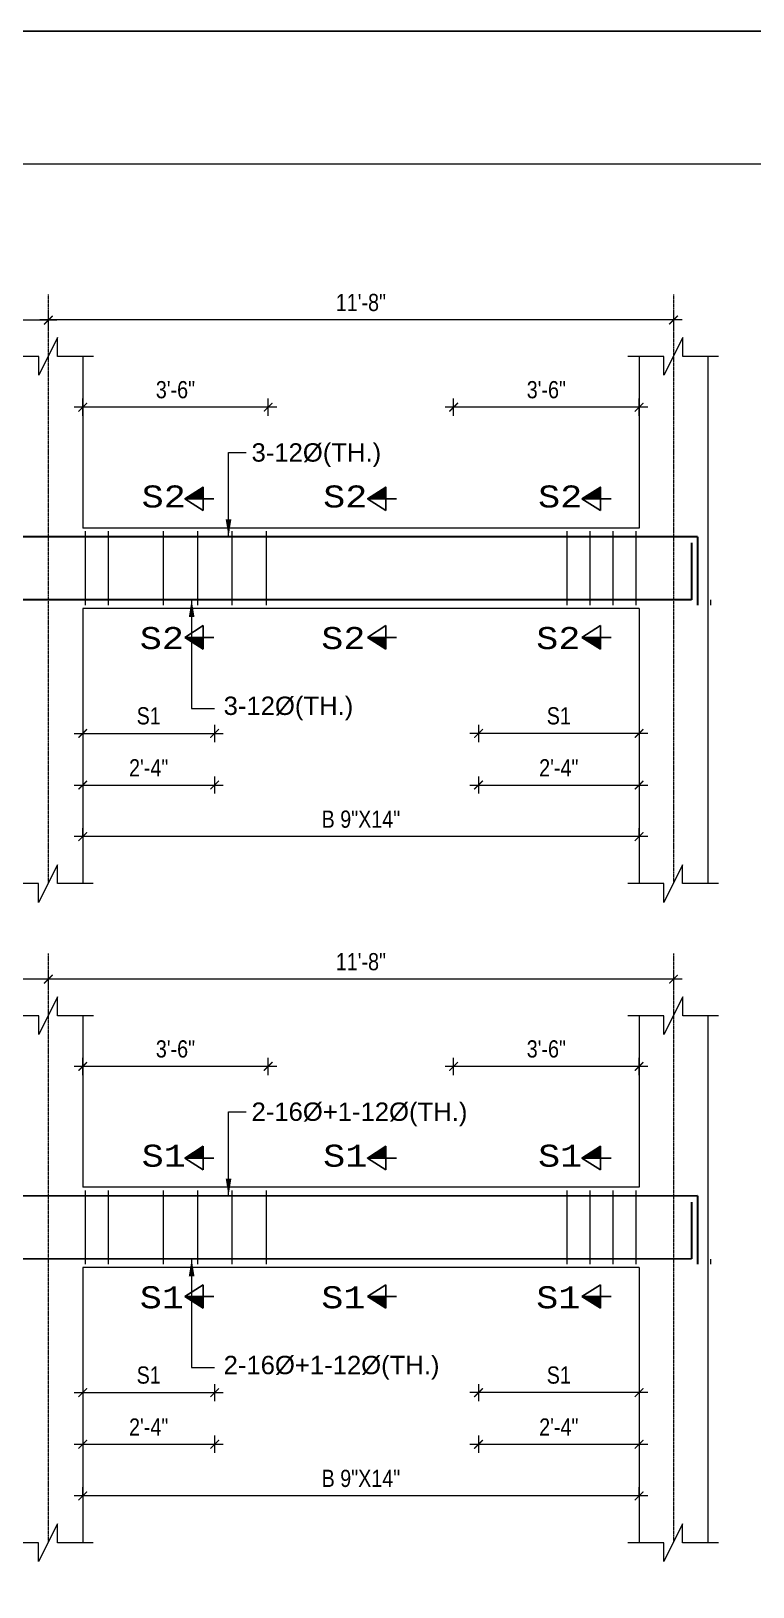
# Model space of a CAD drawing. Header units: inches. Extents: x -412 to 2766, y -9590 to -2111.
# Drawn here: x 1982 to 2234, y -5252 to -4710 of the extents above; entities that cross this region are included whole.
import ezdxf

# ---------------------------------------------------------------- set-up
doc = ezdxf.new("R2010")
doc.units = ezdxf.units.IN
doc.header["$LTSCALE"] = 0.5
doc.header["$MEASUREMENT"] = 0
doc.header["$PDMODE"] = 66
for name, pattern in [('ACAD_ISO02W100', [15, 12, -3]), ('ACAD_ISO03W100', [30, 12, -18]), ('CENTER2', [1.125, 0.75, -0.125, 0.125, -0.125])]:
    doc.linetypes.add(name, pattern=pattern)
for name, color, linetype, lineweight in [('09 CONTINUITY', 7, 'Continuous', 9), ('15 CENTER', 113, 'CENTER2', 15), ('15 TEXT', 7, 'Continuous', 15), ('20 BEAM ELEVATION', 140, 'ACAD_ISO03W100', 20), ('20 BEAM SECTION ARROW', 7, 'ACAD_ISO02W100', 20), ('20 STIRRUPS', 137, 'Continuous', 20), ('30 RENFORCEMENT', 12, 'Continuous', 30), ('DIM', 180, 'Continuous', 5), ('ELE1', 3, 'Continuous', 9), ('Profile ele', 4, 'Continuous', 25), ('RINF', 4, 'Continuous', 25)]:
    doc.layers.add(name, color=color, linetype=linetype, lineweight=lineweight)
doc.styles.add('arial', font='arial.ttf')
doc.styles.add('CUNEW', font='cour.ttf')
doc.styles.add('ordinary', font='ARIALN.TTF')
doc.styles.add('TEX8', font='cour.ttf', dxfattribs={"width": 0.75})
doc.dimstyles.new('SUREN 1', dxfattribs={"dimtxt": 0.75, "dimasz": 6, "dimexe": 1.5, "dimexo": 1.5, "dimgap": 1, "dimtad": 1, "dimdec": 1, "dimzin": 3, "dimdsep": 46, "dimlunit": 4, "dimtxsty": 'TEX8', "dimblk": 'ARCHTICK', "dimcen": 0.09375, "dimclrd": 1, "dimclre": 1, "dimclrt": 256, "dimadec": 0, "dimazin": 0, "dimtfac": 0.75, "dimtdec": 1, "dimtmove": 1, "dimatfit": 3, "dimfxl": 1, "dimtolj": 1, "dimtzin": 0, "dimlwd": 9, "dimlwe": 9, "dimarcsym": 0})
doc.dimstyles.new('SUREN 4', dxfattribs={"dimtxt": 4, "dimasz": 3, "dimexe": 3, "dimexo": 0, "dimgap": 3, "dimtad": 1, "dimdec": 0, "dimzin": 3, "dimdsep": 46, "dimlunit": 4, "dimtxsty": 'ordinary', "dimblk": 'ARCHTICK', "dimcen": 8, "dimdle": 3, "dimclrd": 1, "dimclre": 5, "dimclrt": 256, "dimadec": 3, "dimazin": 0, "dimtfac": 1, "dimtdec": 0, "dimtmove": 1, "dimatfit": 3, "dimfxl": 3, "dimfxlon": 1, "dimfrac": 1, "dimtolj": 1, "dimtzin": 0, "dimlwd": 5, "dimlwe": 5, "dimarcsym": 0})

# ---------------------------------------------------------------- blocks, each defined once
blk = doc.blocks.new('_ArchTick')
at = {"color": 0, "linetype": 'ByBlock', "const_width": 0.15}
blk.add_lwpolyline([(-0.5, -0.5), (0.5, 0.5)], dxfattribs=at)
blk = doc.blocks.new('*D1536')
at = {"layer": 'Defpoints', "color": 0, "transparency": 16777216}
for p in [(-15566.78, -16828.43), (-15510.78, -16828.43), (-15566.78, -16872.04)]:
    blk.add_point(p, dxfattribs=at)
at = {"layer": 'DIM', "color": 1, "lineweight": 5, "transparency": 16777216}
blk.add_line((-15507.78, -16872.04), (-15569.78, -16872.04), dxfattribs=at)
at = {"layer": 'DIM', "color": 5, "lineweight": 5, "transparency": 16777216}
for p, q in [((-15566.78, -16869.04), (-15566.78, -16875.04)), ((-15510.78, -16869.04), (-15510.78, -16875.04))]:
    blk.add_line(p, q, dxfattribs=at)
at = {"layer": 'DIM', "color": 1, "lineweight": 5, "transparency": 16777216, "xscale": 3, "yscale": 3, "zscale": 3, "rotation": 180}
blk.add_blockref('_ArchTick', (-15566.78, -16872.04), dxfattribs=at)
at = {"layer": 'DIM', "color": 1, "lineweight": 5, "transparency": 16777216, "xscale": 3, "yscale": 3, "zscale": 3}
blk.add_blockref('_ArchTick', (-15510.78, -16872.04), dxfattribs=at)
at = {"layer": 'DIM', "transparency": 16777216, "insert": (-15538.78, -16865.94), "char_height": 6, "attachment_point": 5, "style": 'ordinary'}
blk.add_mtext('\\A1;S1', dxfattribs=at)
blk = doc.blocks.new('*D1537')
at = {"layer": 'Defpoints', "color": 0, "transparency": 16777216}
for p in [(-15566.78, -16828.43), (-15510.78, -16828.43), (-15510.78, -16890.04)]:
    blk.add_point(p, dxfattribs=at)
at = {"layer": 'DIM', "color": 5, "lineweight": 5, "transparency": 16777216}
for p, q in [((-15566.78, -16887.04), (-15566.78, -16893.04)), ((-15510.78, -16887.04), (-15510.78, -16893.04))]:
    blk.add_line(p, q, dxfattribs=at)
at = {"layer": 'DIM', "color": 1, "lineweight": 5, "transparency": 16777216}
blk.add_line((-15569.78, -16890.04), (-15507.78, -16890.04), dxfattribs=at)
at = {"layer": 'DIM', "color": 1, "lineweight": 5, "transparency": 16777216, "xscale": 3, "yscale": 3, "zscale": 3, "rotation": 180}
blk.add_blockref('_ArchTick', (-15566.78, -16890.04), dxfattribs=at)
at = {"layer": 'DIM', "color": 1, "lineweight": 5, "transparency": 16777216, "xscale": 3, "yscale": 3, "zscale": 3}
blk.add_blockref('_ArchTick', (-15510.78, -16890.04), dxfattribs=at)
at = {"layer": 'DIM', "transparency": 16777216, "insert": (-15538.78, -16884.03), "char_height": 6, "attachment_point": 5, "style": 'ordinary'}
blk.add_mtext('\\A1;2\'-4"', dxfattribs=at)
blk = doc.blocks.new('*D1540')
at = {"layer": 'Defpoints', "color": 0, "transparency": 16777216}
for p in [(-15704.78, -16828.43), (-15658.78, -16828.43), (-15658.78, -16872.04)]:
    blk.add_point(p, dxfattribs=at)
at = {"layer": 'DIM', "color": 1, "lineweight": 5, "transparency": 16777216}
blk.add_line((-15707.78, -16872.04), (-15655.78, -16872.04), dxfattribs=at)
at = {"layer": 'DIM', "color": 5, "lineweight": 5, "transparency": 16777216}
for p, q in [((-15704.78, -16869.04), (-15704.78, -16875.04)), ((-15658.78, -16869.04), (-15658.78, -16875.04))]:
    blk.add_line(p, q, dxfattribs=at)
at = {"layer": 'DIM', "color": 1, "lineweight": 5, "transparency": 16777216, "xscale": 3, "yscale": 3, "zscale": 3, "rotation": 180}
blk.add_blockref('_ArchTick', (-15704.78, -16872.04), dxfattribs=at)
at = {"layer": 'DIM', "color": 1, "lineweight": 5, "transparency": 16777216, "xscale": 3, "yscale": 3, "zscale": 3}
blk.add_blockref('_ArchTick', (-15658.78, -16872.04), dxfattribs=at)
at = {"layer": 'DIM', "transparency": 16777216, "insert": (-15681.78, -16865.94), "char_height": 6, "attachment_point": 5, "style": 'ordinary'}
blk.add_mtext('\\A1;S1', dxfattribs=at)
blk = doc.blocks.new('*D1541')
at = {"layer": 'Defpoints', "color": 0, "transparency": 16777216}
for p in [(-15704.78, -16828.43), (-15658.78, -16828.43), (-15658.78, -16890.04)]:
    blk.add_point(p, dxfattribs=at)
at = {"layer": 'DIM', "color": 5, "lineweight": 5, "transparency": 16777216}
for p, q in [((-15704.78, -16887.04), (-15704.78, -16893.04)), ((-15658.78, -16887.04), (-15658.78, -16893.04))]:
    blk.add_line(p, q, dxfattribs=at)
at = {"layer": 'DIM', "color": 1, "lineweight": 5, "transparency": 16777216}
blk.add_line((-15707.78, -16890.04), (-15655.78, -16890.04), dxfattribs=at)
at = {"layer": 'DIM', "color": 1, "lineweight": 5, "transparency": 16777216, "xscale": 3, "yscale": 3, "zscale": 3, "rotation": 180}
blk.add_blockref('_ArchTick', (-15704.78, -16890.04), dxfattribs=at)
at = {"layer": 'DIM', "color": 1, "lineweight": 5, "transparency": 16777216, "xscale": 3, "yscale": 3, "zscale": 3}
blk.add_blockref('_ArchTick', (-15658.78, -16890.04), dxfattribs=at)
at = {"layer": 'DIM', "transparency": 16777216, "insert": (-15681.78, -16884.03), "char_height": 6, "attachment_point": 5, "style": 'ordinary'}
blk.add_mtext('\\A1;2\'-4"', dxfattribs=at)
blk = doc.blocks.new('*D1544')
at = {"layer": 'Defpoints', "color": 0, "transparency": 16777216}
for p in [(-15704.78, -16908.04), (-15704.78, -16908.04), (-15510.78, -16908.04)]:
    blk.add_point(p, dxfattribs=at)
at = {"layer": 'DIM', "color": 5, "lineweight": 5, "transparency": 16777216}
for p, q in [((-15704.78, -16908.04), (-15704.78, -16905.04)), ((-15510.78, -16908.04), (-15510.78, -16905.04))]:
    blk.add_line(p, q, dxfattribs=at)
at = {"layer": 'DIM', "color": 1, "lineweight": 5, "transparency": 16777216}
blk.add_line((-15507.78, -16908.04), (-15707.78, -16908.04), dxfattribs=at)
at = {"layer": 'DIM', "color": 1, "lineweight": 5, "transparency": 16777216, "xscale": 3, "yscale": 3, "zscale": 3, "rotation": 180}
blk.add_blockref('_ArchTick', (-15704.78, -16908.04), dxfattribs=at)
at = {"layer": 'DIM', "color": 1, "lineweight": 5, "transparency": 16777216, "xscale": 3, "yscale": 3, "zscale": 3}
blk.add_blockref('_ArchTick', (-15510.78, -16908.04), dxfattribs=at)
at = {"layer": 'DIM', "transparency": 16777216, "insert": (-15607.78, -16901.98), "char_height": 6, "attachment_point": 5, "style": 'ordinary'}
blk.add_mtext('\\A1;B 9"X14"', dxfattribs=at)
blk = doc.blocks.new('*D1576')
at = {"layer": 'Defpoints', "color": 0, "transparency": 16777216}
for p in [(-15575.45, -16758.27), (-15510.78, -16800.43), (-15575.45, -16804.94, 0)]:
    blk.add_point(p, dxfattribs=at)
at = {"layer": 'DIM', "color": 1, "lineweight": 5, "transparency": 16777216}
blk.add_line((-15507.78, -16758.27), (-15578.45, -16758.27), dxfattribs=at)
at = {"layer": 'DIM', "color": 5, "lineweight": 5, "transparency": 16777216}
for p, q in [((-15575.45, -16761.27), (-15575.45, -16755.27)), ((-15510.78, -16761.27), (-15510.78, -16755.27))]:
    blk.add_line(p, q, dxfattribs=at)
at = {"layer": 'DIM', "color": 1, "lineweight": 5, "transparency": 16777216, "xscale": 3, "yscale": 3, "zscale": 3, "rotation": 180}
blk.add_blockref('_ArchTick', (-15575.45, -16758.27), dxfattribs=at)
at = {"layer": 'DIM', "color": 1, "lineweight": 5, "transparency": 16777216, "xscale": 3, "yscale": 3, "zscale": 3}
blk.add_blockref('_ArchTick', (-15510.78, -16758.27), dxfattribs=at)
at = {"layer": 'DIM', "transparency": 16777216, "insert": (-15543.12, -16752.21), "char_height": 6, "attachment_point": 5, "style": 'ordinary'}
blk.add_mtext('\\A1;3\'-6"', dxfattribs=at)
blk = doc.blocks.new('*D1577')
at = {"layer": 'Defpoints', "color": 0, "transparency": 16777216}
for p in [(-15704.78, -16758.27), (-15640.12, -16800.43), (-15704.78, -16804.94, 0)]:
    blk.add_point(p, dxfattribs=at)
at = {"layer": 'DIM', "color": 1, "lineweight": 5, "transparency": 16777216}
blk.add_line((-15637.12, -16758.27), (-15707.78, -16758.27), dxfattribs=at)
at = {"layer": 'DIM', "color": 5, "lineweight": 5, "transparency": 16777216}
for p, q in [((-15704.78, -16761.27), (-15704.78, -16755.27)), ((-15640.12, -16761.27), (-15640.12, -16755.27))]:
    blk.add_line(p, q, dxfattribs=at)
at = {"layer": 'DIM', "color": 1, "lineweight": 5, "transparency": 16777216, "xscale": 3, "yscale": 3, "zscale": 3, "rotation": 180}
blk.add_blockref('_ArchTick', (-15704.78, -16758.27), dxfattribs=at)
at = {"layer": 'DIM', "color": 1, "lineweight": 5, "transparency": 16777216, "xscale": 3, "yscale": 3, "zscale": 3}
blk.add_blockref('_ArchTick', (-15640.12, -16758.27), dxfattribs=at)
at = {"layer": 'DIM', "transparency": 16777216, "insert": (-15672.45, -16752.21), "char_height": 6, "attachment_point": 5, "style": 'ordinary'}
blk.add_mtext('\\A1;3\'-6"', dxfattribs=at)
blk = doc.blocks.new('*D1581')
at = {"layer": 'Defpoints', "color": 0, "transparency": 16777216}
for p in [(-15896.78, -16718.97), (-15716.78, -16718.99, 0), (-15896.78, -16727.9)]:
    blk.add_point(p, dxfattribs=at)
at = {"layer": 'DIM', "color": 5, "lineweight": 5, "transparency": 16777216}
for p, q in [((-15896.78, -16724.9), (-15896.78, -16730.9)), ((-15716.78, -16724.9), (-15716.78, -16730.9))]:
    blk.add_line(p, q, dxfattribs=at)
at = {"layer": 'DIM', "color": 1, "lineweight": 5, "transparency": 16777216}
blk.add_line((-15713.78, -16727.9), (-15899.78, -16727.9), dxfattribs=at)
at = {"layer": 'DIM', "color": 1, "lineweight": 5, "transparency": 16777216, "xscale": 3, "yscale": 3, "zscale": 3, "rotation": 180}
blk.add_blockref('_ArchTick', (-15896.78, -16727.9), dxfattribs=at)
at = {"layer": 'DIM', "color": 1, "lineweight": 5, "transparency": 16777216, "xscale": 3, "yscale": 3, "zscale": 3}
blk.add_blockref('_ArchTick', (-15716.78, -16727.9), dxfattribs=at)
at = {"layer": 'DIM', "transparency": 16777216, "insert": (-15806.78, -16721.83), "char_height": 6, "attachment_point": 5, "style": 'ordinary'}
blk.add_mtext('\\A1;7\'-8"', dxfattribs=at)
blk = doc.blocks.new('*D1582')
at = {"layer": 'Defpoints', "color": 0, "transparency": 16777216}
for p in [(-15716.78, -16718.95), (-15498.78, -16718.95), (-15716.78, -16727.86)]:
    blk.add_point(p, dxfattribs=at)
at = {"layer": 'DIM', "color": 5, "lineweight": 5, "transparency": 16777216}
for p, q in [((-15716.78, -16724.86), (-15716.78, -16730.86)), ((-15498.78, -16724.86), (-15498.78, -16730.86))]:
    blk.add_line(p, q, dxfattribs=at)
at = {"layer": 'DIM', "color": 1, "lineweight": 5, "transparency": 16777216}
blk.add_line((-15495.78, -16727.86), (-15719.78, -16727.86), dxfattribs=at)
at = {"layer": 'DIM', "color": 1, "lineweight": 5, "transparency": 16777216, "xscale": 3, "yscale": 3, "zscale": 3, "rotation": 180}
blk.add_blockref('_ArchTick', (-15716.78, -16727.86), dxfattribs=at)
at = {"layer": 'DIM', "color": 1, "lineweight": 5, "transparency": 16777216, "xscale": 3, "yscale": 3, "zscale": 3}
blk.add_blockref('_ArchTick', (-15498.78, -16727.86), dxfattribs=at)
at = {"layer": 'DIM', "transparency": 16777216, "insert": (-15607.78, -16721.79), "char_height": 6, "attachment_point": 5, "style": 'ordinary'}
blk.add_mtext('\\A1;11\'-8"', dxfattribs=at)
blk = doc.blocks.new('*D1512')
at = {"layer": 'Defpoints', "color": 0, "transparency": 16777216}
for p in [(-15566.78, -16598.54), (-15510.78, -16598.54), (-15566.78, -16642.15)]:
    blk.add_point(p, dxfattribs=at)
at = {"layer": 'DIM', "color": 5, "lineweight": 5, "transparency": 16777216}
for p, q in [((-15566.78, -16639.15), (-15566.78, -16645.15)), ((-15510.78, -16639.15), (-15510.78, -16645.15))]:
    blk.add_line(p, q, dxfattribs=at)
at = {"layer": 'DIM', "color": 1, "lineweight": 5, "transparency": 16777216}
blk.add_line((-15507.78, -16642.15), (-15569.78, -16642.15), dxfattribs=at)
at = {"layer": 'DIM', "color": 1, "lineweight": 5, "transparency": 16777216, "xscale": 3, "yscale": 3, "zscale": 3, "rotation": 180}
blk.add_blockref('_ArchTick', (-15566.78, -16642.15), dxfattribs=at)
at = {"layer": 'DIM', "color": 1, "lineweight": 5, "transparency": 16777216, "xscale": 3, "yscale": 3, "zscale": 3}
blk.add_blockref('_ArchTick', (-15510.78, -16642.15), dxfattribs=at)
at = {"layer": 'DIM', "transparency": 16777216, "insert": (-15538.78, -16636.05), "char_height": 6, "attachment_point": 5, "style": 'ordinary'}
blk.add_mtext('\\A1;S1', dxfattribs=at)
blk = doc.blocks.new('*D1513')
at = {"layer": 'Defpoints', "color": 0, "transparency": 16777216}
for p in [(-15566.78, -16598.54), (-15510.78, -16598.54), (-15510.78, -16660.15)]:
    blk.add_point(p, dxfattribs=at)
at = {"layer": 'DIM', "color": 1, "lineweight": 5, "transparency": 16777216}
blk.add_line((-15569.78, -16660.15), (-15507.78, -16660.15), dxfattribs=at)
at = {"layer": 'DIM', "color": 5, "lineweight": 5, "transparency": 16777216}
for p, q in [((-15566.78, -16657.15), (-15566.78, -16663.15)), ((-15510.78, -16657.15), (-15510.78, -16663.15))]:
    blk.add_line(p, q, dxfattribs=at)
at = {"layer": 'DIM', "color": 1, "lineweight": 5, "transparency": 16777216, "xscale": 3, "yscale": 3, "zscale": 3, "rotation": 180}
blk.add_blockref('_ArchTick', (-15566.78, -16660.15), dxfattribs=at)
at = {"layer": 'DIM', "color": 1, "lineweight": 5, "transparency": 16777216, "xscale": 3, "yscale": 3, "zscale": 3}
blk.add_blockref('_ArchTick', (-15510.78, -16660.15), dxfattribs=at)
at = {"layer": 'DIM', "transparency": 16777216, "insert": (-15538.78, -16654.14), "char_height": 6, "attachment_point": 5, "style": 'ordinary'}
blk.add_mtext('\\A1;2\'-4"', dxfattribs=at)
blk = doc.blocks.new('*D1516')
at = {"layer": 'Defpoints', "color": 0, "transparency": 16777216}
for p in [(-15704.78, -16598.54), (-15658.78, -16598.54), (-15658.78, -16642.15)]:
    blk.add_point(p, dxfattribs=at)
at = {"layer": 'DIM', "color": 5, "lineweight": 5, "transparency": 16777216}
for p, q in [((-15704.78, -16639.15), (-15704.78, -16645.15)), ((-15658.78, -16639.15), (-15658.78, -16645.15))]:
    blk.add_line(p, q, dxfattribs=at)
at = {"layer": 'DIM', "color": 1, "lineweight": 5, "transparency": 16777216}
blk.add_line((-15707.78, -16642.15), (-15655.78, -16642.15), dxfattribs=at)
at = {"layer": 'DIM', "color": 1, "lineweight": 5, "transparency": 16777216, "xscale": 3, "yscale": 3, "zscale": 3, "rotation": 180}
blk.add_blockref('_ArchTick', (-15704.78, -16642.15), dxfattribs=at)
at = {"layer": 'DIM', "color": 1, "lineweight": 5, "transparency": 16777216, "xscale": 3, "yscale": 3, "zscale": 3}
blk.add_blockref('_ArchTick', (-15658.78, -16642.15), dxfattribs=at)
at = {"layer": 'DIM', "transparency": 16777216, "insert": (-15681.78, -16636.05), "char_height": 6, "attachment_point": 5, "style": 'ordinary'}
blk.add_mtext('\\A1;S1', dxfattribs=at)
blk = doc.blocks.new('*D1517')
at = {"layer": 'Defpoints', "color": 0, "transparency": 16777216}
for p in [(-15704.78, -16598.54), (-15658.78, -16598.54), (-15658.78, -16660.15)]:
    blk.add_point(p, dxfattribs=at)
at = {"layer": 'DIM', "color": 1, "lineweight": 5, "transparency": 16777216}
blk.add_line((-15707.78, -16660.15), (-15655.78, -16660.15), dxfattribs=at)
at = {"layer": 'DIM', "color": 5, "lineweight": 5, "transparency": 16777216}
for p, q in [((-15704.78, -16657.15), (-15704.78, -16663.15)), ((-15658.78, -16657.15), (-15658.78, -16663.15))]:
    blk.add_line(p, q, dxfattribs=at)
at = {"layer": 'DIM', "color": 1, "lineweight": 5, "transparency": 16777216, "xscale": 3, "yscale": 3, "zscale": 3, "rotation": 180}
blk.add_blockref('_ArchTick', (-15704.78, -16660.15), dxfattribs=at)
at = {"layer": 'DIM', "color": 1, "lineweight": 5, "transparency": 16777216, "xscale": 3, "yscale": 3, "zscale": 3}
blk.add_blockref('_ArchTick', (-15658.78, -16660.15), dxfattribs=at)
at = {"layer": 'DIM', "transparency": 16777216, "insert": (-15681.78, -16654.14), "char_height": 6, "attachment_point": 5, "style": 'ordinary'}
blk.add_mtext('\\A1;2\'-4"', dxfattribs=at)
blk = doc.blocks.new('*D1520')
at = {"layer": 'Defpoints', "color": 0, "transparency": 16777216}
for p in [(-15704.78, -16678.15), (-15704.78, -16678.15), (-15510.78, -16678.15)]:
    blk.add_point(p, dxfattribs=at)
at = {"layer": 'DIM', "color": 5, "lineweight": 5, "transparency": 16777216}
for p, q in [((-15704.78, -16678.15), (-15704.78, -16675.15)), ((-15510.78, -16678.15), (-15510.78, -16675.15))]:
    blk.add_line(p, q, dxfattribs=at)
at = {"layer": 'DIM', "color": 1, "lineweight": 5, "transparency": 16777216}
blk.add_line((-15507.78, -16678.15), (-15707.78, -16678.15), dxfattribs=at)
at = {"layer": 'DIM', "color": 1, "lineweight": 5, "transparency": 16777216, "xscale": 3, "yscale": 3, "zscale": 3, "rotation": 180}
blk.add_blockref('_ArchTick', (-15704.78, -16678.15), dxfattribs=at)
at = {"layer": 'DIM', "color": 1, "lineweight": 5, "transparency": 16777216, "xscale": 3, "yscale": 3, "zscale": 3}
blk.add_blockref('_ArchTick', (-15510.78, -16678.15), dxfattribs=at)
at = {"layer": 'DIM', "transparency": 16777216, "insert": (-15607.78, -16672.09), "char_height": 6, "attachment_point": 5, "style": 'ordinary'}
blk.add_mtext('\\A1;B 9"X14"', dxfattribs=at)
blk = doc.blocks.new('*D1529')
at = {"layer": 'Defpoints', "color": 0, "transparency": 16777216}
for p in [(-15575.45, -16528.38), (-15510.78, -16570.54), (-15575.45, -16575.05, 0)]:
    blk.add_point(p, dxfattribs=at)
at = {"layer": 'DIM', "color": 5, "lineweight": 5, "transparency": 16777216}
for p, q in [((-15575.45, -16531.38), (-15575.45, -16525.38)), ((-15510.78, -16531.38), (-15510.78, -16525.38))]:
    blk.add_line(p, q, dxfattribs=at)
at = {"layer": 'DIM', "color": 1, "lineweight": 5, "transparency": 16777216}
blk.add_line((-15507.78, -16528.38), (-15578.45, -16528.38), dxfattribs=at)
at = {"layer": 'DIM', "color": 1, "lineweight": 5, "transparency": 16777216, "xscale": 3, "yscale": 3, "zscale": 3, "rotation": 180}
blk.add_blockref('_ArchTick', (-15575.45, -16528.38), dxfattribs=at)
at = {"layer": 'DIM', "color": 1, "lineweight": 5, "transparency": 16777216, "xscale": 3, "yscale": 3, "zscale": 3}
blk.add_blockref('_ArchTick', (-15510.78, -16528.38), dxfattribs=at)
at = {"layer": 'DIM', "transparency": 16777216, "insert": (-15543.12, -16522.32), "char_height": 6, "attachment_point": 5, "style": 'ordinary'}
blk.add_mtext('\\A1;3\'-6"', dxfattribs=at)
blk = doc.blocks.new('*D1530')
at = {"layer": 'Defpoints', "color": 0, "transparency": 16777216}
for p in [(-15704.78, -16528.38), (-15640.12, -16570.54), (-15704.78, -16575.05, 0)]:
    blk.add_point(p, dxfattribs=at)
at = {"layer": 'DIM', "color": 5, "lineweight": 5, "transparency": 16777216}
for p, q in [((-15704.78, -16531.38), (-15704.78, -16525.38)), ((-15640.12, -16531.38), (-15640.12, -16525.38))]:
    blk.add_line(p, q, dxfattribs=at)
at = {"layer": 'DIM', "color": 1, "lineweight": 5, "transparency": 16777216}
blk.add_line((-15637.12, -16528.38), (-15707.78, -16528.38), dxfattribs=at)
at = {"layer": 'DIM', "color": 1, "lineweight": 5, "transparency": 16777216, "xscale": 3, "yscale": 3, "zscale": 3, "rotation": 180}
blk.add_blockref('_ArchTick', (-15704.78, -16528.38), dxfattribs=at)
at = {"layer": 'DIM', "color": 1, "lineweight": 5, "transparency": 16777216, "xscale": 3, "yscale": 3, "zscale": 3}
blk.add_blockref('_ArchTick', (-15640.12, -16528.38), dxfattribs=at)
at = {"layer": 'DIM', "transparency": 16777216, "insert": (-15672.45, -16522.32), "char_height": 6, "attachment_point": 5, "style": 'ordinary'}
blk.add_mtext('\\A1;3\'-6"', dxfattribs=at)
blk = doc.blocks.new('*D1534')
at = {"layer": 'Defpoints', "color": 0, "transparency": 16777216}
for p in [(-15896.78, -16489.08), (-15716.78, -16489.1, 0), (-15896.78, -16498.01)]:
    blk.add_point(p, dxfattribs=at)
at = {"layer": 'DIM', "color": 1, "lineweight": 5, "transparency": 16777216}
blk.add_line((-15713.78, -16498.01), (-15899.78, -16498.01), dxfattribs=at)
at = {"layer": 'DIM', "color": 5, "lineweight": 5, "transparency": 16777216}
for p, q in [((-15896.78, -16495.01), (-15896.78, -16501.01)), ((-15716.78, -16495.01), (-15716.78, -16501.01))]:
    blk.add_line(p, q, dxfattribs=at)
at = {"layer": 'DIM', "color": 1, "lineweight": 5, "transparency": 16777216, "xscale": 3, "yscale": 3, "zscale": 3, "rotation": 180}
blk.add_blockref('_ArchTick', (-15896.78, -16498.01), dxfattribs=at)
at = {"layer": 'DIM', "color": 1, "lineweight": 5, "transparency": 16777216, "xscale": 3, "yscale": 3, "zscale": 3}
blk.add_blockref('_ArchTick', (-15716.78, -16498.01), dxfattribs=at)
at = {"layer": 'DIM', "transparency": 16777216, "insert": (-15806.78, -16491.94), "char_height": 6, "attachment_point": 5, "style": 'ordinary'}
blk.add_mtext('\\A1;7\'-8"', dxfattribs=at)
blk = doc.blocks.new('*D1535')
at = {"layer": 'Defpoints', "color": 0, "transparency": 16777216}
for p in [(-15716.78, -16489.06), (-15498.78, -16489.06), (-15716.78, -16497.97)]:
    blk.add_point(p, dxfattribs=at)
at = {"layer": 'DIM', "color": 1, "lineweight": 5, "transparency": 16777216}
blk.add_line((-15495.78, -16497.97), (-15719.78, -16497.97), dxfattribs=at)
at = {"layer": 'DIM', "color": 5, "lineweight": 5, "transparency": 16777216}
for p, q in [((-15716.78, -16494.97), (-15716.78, -16500.97)), ((-15498.78, -16494.97), (-15498.78, -16500.97))]:
    blk.add_line(p, q, dxfattribs=at)
at = {"layer": 'DIM', "color": 1, "lineweight": 5, "transparency": 16777216, "xscale": 3, "yscale": 3, "zscale": 3, "rotation": 180}
blk.add_blockref('_ArchTick', (-15716.78, -16497.97), dxfattribs=at)
at = {"layer": 'DIM', "color": 1, "lineweight": 5, "transparency": 16777216, "xscale": 3, "yscale": 3, "zscale": 3}
blk.add_blockref('_ArchTick', (-15498.78, -16497.97), dxfattribs=at)
at = {"layer": 'DIM', "transparency": 16777216, "insert": (-15607.78, -16491.9), "char_height": 6, "attachment_point": 5, "style": 'ordinary'}
blk.add_mtext('\\A1;11\'-8"', dxfattribs=at)
blk = doc.blocks.new('53')
at = {"layer": 'RINF'}
h = blk.add_hatch(dxfattribs=at)
h.set_pattern_fill('ANSI31', color=1, scale=0.029257, style=0)
h.set_pattern_definition([(135.000000013, (-85116.560301, -31948.9741316), (0.00271529004177, 0.00271529004057), [])])
h.paths.add_polyline_path([(-15662.76, -16556.25), (-15669.16, -16560.34), (-15662.76, -16560.34)])
h = blk.add_hatch(dxfattribs=at)
h.set_pattern_fill('ANSI31', color=1, scale=0.029257, style=0)
h.set_pattern_definition([(135.000000013, (-85180.1942387, -31948.9741316), (0.00271529004177, 0.00271529004057), [])])
h.paths.add_polyline_path([(-15599.12, -16556.25), (-15605.53, -16560.34), (-15599.12, -16560.34)])
h = blk.add_hatch(dxfattribs=at)
h.set_pattern_fill('ANSI31', color=1, scale=0.029257, style=0)
h.set_pattern_definition([(135.000000013, (-85255.0345, -31948.9741316), (0.00271529004177, 0.00271529004057), [])])
h.paths.add_polyline_path([(-15524.28, -16556.25), (-15530.69, -16560.34), (-15524.28, -16560.34)])
h = blk.add_hatch(dxfattribs=at)
h.set_pattern_fill('ANSI31', color=1, scale=1.6, style=0)
h.set_pattern_definition([(135.000000013, (-3810190.1707, -833741.79464), (0.148492424155, 0.148492424089), [])])
h.paths.add_polyline_path([(-15662.76, -16612.73), (-15669.16, -16608.65), (-15662.76, -16608.65)])
h = blk.add_hatch(dxfattribs=at)
h.set_pattern_fill('ANSI31', color=1, scale=1.6, style=0)
h.set_pattern_definition([(135.000000013, (-3810253.80463, -833741.79464), (0.148492424155, 0.148492424089), [])])
h.paths.add_polyline_path([(-15599.12, -16612.73), (-15605.53, -16608.65), (-15599.12, -16608.65)])
h = blk.add_hatch(dxfattribs=at)
h.set_pattern_fill('ANSI31', color=1, scale=1.6, style=0)
h.set_pattern_definition([(135.000000013, (-3810328.6449, -833741.79464), (0.148492424155, 0.148492424089), [])])
h.paths.add_polyline_path([(-15524.28, -16612.73), (-15530.69, -16608.65), (-15524.28, -16608.65)])
h = blk.add_hatch(dxfattribs=at)
h.set_pattern_fill('ANSI31', color=1, scale=0.029257, style=0)
h.set_pattern_definition([(135.000000013, (-85116.560301, -32178.863755), (0.00271529004177, 0.00271529004057), [])])
h.paths.add_polyline_path([(-15662.76, -16786.14), (-15669.16, -16790.23), (-15662.76, -16790.23)])
h = blk.add_hatch(dxfattribs=at)
h.set_pattern_fill('ANSI31', color=1, scale=0.029257, style=0)
h.set_pattern_definition([(135.000000013, (-85180.1942387, -32178.863755), (0.00271529004177, 0.00271529004057), [])])
h.paths.add_polyline_path([(-15599.12, -16786.14), (-15605.53, -16790.23), (-15599.12, -16790.23)])
h = blk.add_hatch(dxfattribs=at)
h.set_pattern_fill('ANSI31', color=1, scale=0.029257, style=0)
h.set_pattern_definition([(135.000000013, (-85255.0345, -32178.863755), (0.00271529004177, 0.00271529004057), [])])
h.paths.add_polyline_path([(-15524.28, -16786.14), (-15530.69, -16790.23), (-15524.28, -16790.23)])
h = blk.add_hatch(dxfattribs=at)
h.set_pattern_fill('ANSI31', color=1, scale=1.6, style=0)
h.set_pattern_definition([(135.000000013, (-3810190.1707, -833971.68426), (0.148492424155, 0.148492424089), [])])
h.paths.add_polyline_path([(-15662.76, -16842.62), (-15669.16, -16838.53), (-15662.76, -16838.53)])
h = blk.add_hatch(dxfattribs=at)
h.set_pattern_fill('ANSI31', color=1, scale=1.6, style=0)
h.set_pattern_definition([(135.000000013, (-3810253.80463, -833971.68426), (0.148492424155, 0.148492424089), [])])
h.paths.add_polyline_path([(-15599.12, -16842.62), (-15605.53, -16838.53), (-15599.12, -16838.53)])
h = blk.add_hatch(dxfattribs=at)
h.set_pattern_fill('ANSI31', color=1, scale=1.6, style=0)
h.set_pattern_definition([(135.000000013, (-3810328.6449, -833971.68426), (0.148492424155, 0.148492424089), [])])
h.paths.add_polyline_path([(-15524.28, -16842.62), (-15530.69, -16838.53), (-15524.28, -16838.53)])
at = {"layer": '09 CONTINUITY', "color": 2, "lineweight": 5, "ltscale": 25, "elevation": 0}
for points in [[(-15701.06, -16510.71), (-15713.57, -16510.71), (-15713.57, -16504.09), (-15720.1, -16517.26), (-15720.1, -16510.71), (-15732.69, -16510.71)], [(-15483.06, -16510.71), (-15495.57, -16510.71), (-15495.57, -16504.09), (-15502.1, -16517.26), (-15502.1, -16510.71), (-15514.69, -16510.71)], [(-15701.11, -16694.54), (-15713.62, -16694.54), (-15713.62, -16687.92), (-15720.15, -16701.09), (-15720.15, -16694.54), (-15732.73, -16694.54)], [(-15483.11, -16694.54), (-15495.62, -16694.54), (-15495.62, -16687.92), (-15502.15, -16701.09), (-15502.15, -16694.54), (-15514.73, -16694.54)], [(-15701.06, -16740.6), (-15713.57, -16740.6), (-15713.57, -16733.98), (-15720.1, -16747.15), (-15720.1, -16740.6), (-15732.69, -16740.6)], [(-15483.06, -16740.6), (-15495.57, -16740.6), (-15495.57, -16733.98), (-15502.1, -16747.15), (-15502.1, -16740.6), (-15514.69, -16740.6)], [(-15701.11, -16924.43), (-15713.62, -16924.43), (-15713.62, -16917.81), (-15720.15, -16930.98), (-15720.15, -16924.43), (-15732.73, -16924.43)], [(-15483.11, -16924.43), (-15495.62, -16924.43), (-15495.62, -16917.81), (-15502.15, -16930.98), (-15502.15, -16924.43), (-15514.73, -16924.43)]]:
    blk.add_lwpolyline(points, dxfattribs=at)
at = {"layer": '15 CENTER', "ltscale": 0.05}
for p, q in [((-15716.78, -16489.06, 0), (-15716.78, -16694.31, 0)), ((-15498.78, -16489.06, 0), (-15498.78, -16694.31, 0)), ((-15716.78, -16718.95, 0), (-15716.78, -16924.2, 0)), ((-15498.78, -16718.95, 0), (-15498.78, -16924.2, 0))]:
    blk.add_line(p, q, dxfattribs=at)
at = {"layer": '20 BEAM ELEVATION', "linetype": 'ByBlock', "ltscale": 20}
for p, q in [((-15704.78, -16510.71, 0), (-15704.78, -16570.54, 0)), ((-15510.78, -16510.71, 0), (-15510.78, -16570.54, 0)), ((-15486.78, -16510.71, 0), (-15486.78, -16598.54, 0)), ((-15510.78, -16570.54, 0), (-15704.78, -16570.54, 0)), ((-15704.78, -16598.54, 0), (-15704.78, -16694.54, 0)), ((-15510.78, -16598.54, 0), (-15704.78, -16598.54, 0)), ((-15510.78, -16598.54, 0), (-15510.78, -16694.54, 0)), ((-15486.78, -16598.54, 0), (-15486.78, -16694.54, 0)), ((-15704.78, -16740.6, 0), (-15704.78, -16800.43, 0)), ((-15510.78, -16740.6, 0), (-15510.78, -16800.43, 0)), ((-15486.78, -16740.6, 0), (-15486.78, -16828.43, 0)), ((-15510.78, -16800.43, 0), (-15704.78, -16800.43, 0)), ((-15704.78, -16828.43, 0), (-15704.78, -16924.43, 0)), ((-15510.78, -16828.43, 0), (-15704.78, -16828.43, 0)), ((-15510.78, -16828.43, 0), (-15510.78, -16924.43, 0)), ((-15486.78, -16828.43, 0), (-15486.78, -16924.43, 0))]:
    blk.add_line(p, q, dxfattribs=at)
at = {"layer": '20 STIRRUPS'}
for p, q in [((-15703.9, -16571.6, 0), (-15703.9, -16597.38, 0)), ((-15695.9, -16571.6, 0), (-15695.9, -16597.38, 0)), ((-15676.77, -16571.6, 0), (-15676.77, -16597.38, 0)), ((-15664.77, -16571.6, 0), (-15664.77, -16597.38, 0)), ((-15652.77, -16571.6, 0), (-15652.77, -16597.38, 0)), ((-15640.77, -16571.6, 0), (-15640.77, -16597.38, 0)), ((-15535.97, -16571.6, 0), (-15535.97, -16597.38, 0)), ((-15527.97, -16571.6, 0), (-15527.97, -16597.38, 0)), ((-15519.97, -16571.6, 0), (-15519.97, -16597.38, 0)), ((-15511.97, -16571.6, 0), (-15511.97, -16597.38, 0)), ((-15485.9, -16595.55, 0), (-15485.9, -16597.38, 0)), ((-15703.9, -16801.49, 0), (-15703.9, -16827.27, 0)), ((-15695.9, -16801.49, 0), (-15695.9, -16827.27, 0)), ((-15676.77, -16801.49, 0), (-15676.77, -16827.27, 0)), ((-15664.77, -16801.49, 0), (-15664.77, -16827.27, 0)), ((-15652.77, -16801.49, 0), (-15652.77, -16827.27, 0)), ((-15640.77, -16801.49, 0), (-15640.77, -16827.27, 0)), ((-15535.97, -16801.49, 0), (-15535.97, -16827.27, 0)), ((-15527.97, -16801.49, 0), (-15527.97, -16827.27, 0)), ((-15519.97, -16801.49, 0), (-15519.97, -16827.27, 0)), ((-15511.97, -16801.49, 0), (-15511.97, -16827.27, 0)), ((-15485.9, -16825.44, 0), (-15485.9, -16827.27, 0))]:
    blk.add_line(p, q, dxfattribs=at)
at = {"layer": '30 RENFORCEMENT', "lineweight": 30, "ltscale": 0.75}
for p, q in [((-15490.47, -16573.57, 0), (-15908.78, -16573.6)), ((-15490.47, -16573.54, 0), (-15490.47, -16597.39, 0)), ((-15490.47, -16573.62, 0), (-15490.47, -16591.89, 0)), ((-15492.47, -16575.68, 0), (-15492.47, -16595.54, 0)), ((-15492.47, -16595.54, 0), (-15908.78, -16595.57)), ((-15490.47, -16803.46, 0), (-15908.78, -16803.49)), ((-15492.47, -16805.57, 0), (-15492.47, -16825.43, 0)), ((-15490.47, -16803.43, 0), (-15490.47, -16827.27, 0)), ((-15490.47, -16803.51, 0), (-15490.47, -16821.77, 0)), ((-15492.47, -16825.43, 0), (-15908.78, -16825.46))]:
    blk.add_line(p, q, dxfattribs=at)
at = {"layer": 'RINF', "color": 1}
for p, q in [((-15669.16, -16560.34, 0), (-15662.76, -16556.25, 0)), ((-15662.76, -16564.43, 0), (-15662.76, -16556.25, 0)), ((-15605.53, -16560.34, 0), (-15599.12, -16556.25, 0)), ((-15599.12, -16564.43, 0), (-15599.12, -16556.25, 0)), ((-15530.69, -16560.34, 0), (-15524.28, -16556.25, 0)), ((-15524.28, -16564.43, 0), (-15524.28, -16556.25, 0)), ((-15659.02, -16560.34, 0), (-15669.16, -16560.34, 0)), ((-15669.16, -16560.34, 0), (-15662.76, -16564.43, 0)), ((-15595.39, -16560.34, 0), (-15605.53, -16560.34, 0)), ((-15605.53, -16560.34, 0), (-15599.12, -16564.43, 0)), ((-15520.55, -16560.34, 0), (-15530.69, -16560.34, 0)), ((-15530.69, -16560.34, 0), (-15524.28, -16564.43, 0)), ((-15669.16, -16608.65, 0), (-15662.76, -16604.56, 0)), ((-15662.76, -16604.56, 0), (-15662.76, -16612.73, 0)), ((-15605.53, -16608.65, 0), (-15599.12, -16604.56, 0)), ((-15599.12, -16604.56, 0), (-15599.12, -16612.73, 0)), ((-15530.69, -16608.65, 0), (-15524.28, -16604.56, 0)), ((-15524.28, -16604.56, 0), (-15524.28, -16612.73, 0)), ((-15659.02, -16608.65, 0), (-15669.16, -16608.65, 0)), ((-15669.16, -16608.65, 0), (-15662.76, -16612.73, 0)), ((-15595.39, -16608.65, 0), (-15605.53, -16608.65, 0)), ((-15605.53, -16608.65, 0), (-15599.12, -16612.73, 0)), ((-15520.55, -16608.65, 0), (-15530.69, -16608.65, 0)), ((-15530.69, -16608.65, 0), (-15524.28, -16612.73, 0)), ((-15669.16, -16790.23, 0), (-15662.76, -16786.14, 0)), ((-15662.76, -16794.32, 0), (-15662.76, -16786.14, 0)), ((-15605.53, -16790.23, 0), (-15599.12, -16786.14, 0)), ((-15599.12, -16794.32, 0), (-15599.12, -16786.14, 0)), ((-15530.69, -16790.23, 0), (-15524.28, -16786.14, 0)), ((-15524.28, -16794.32, 0), (-15524.28, -16786.14, 0)), ((-15659.02, -16790.23, 0), (-15669.16, -16790.23, 0)), ((-15669.16, -16790.23, 0), (-15662.76, -16794.32, 0)), ((-15595.39, -16790.23, 0), (-15605.53, -16790.23, 0)), ((-15605.53, -16790.23, 0), (-15599.12, -16794.32, 0)), ((-15520.55, -16790.23, 0), (-15530.69, -16790.23, 0)), ((-15530.69, -16790.23, 0), (-15524.28, -16794.32, 0)), ((-15669.16, -16838.53, 0), (-15662.76, -16834.45, 0)), ((-15662.76, -16834.45, 0), (-15662.76, -16842.62, 0)), ((-15605.53, -16838.53, 0), (-15599.12, -16834.45, 0)), ((-15599.12, -16834.45, 0), (-15599.12, -16842.62, 0)), ((-15530.69, -16838.53, 0), (-15524.28, -16834.45, 0)), ((-15524.28, -16834.45, 0), (-15524.28, -16842.62, 0)), ((-15659.02, -16838.53, 0), (-15669.16, -16838.53, 0)), ((-15669.16, -16838.53, 0), (-15662.76, -16842.62, 0)), ((-15595.39, -16838.53, 0), (-15605.53, -16838.53, 0)), ((-15605.53, -16838.53, 0), (-15599.12, -16842.62, 0)), ((-15520.55, -16838.53, 0), (-15530.69, -16838.53, 0)), ((-15530.69, -16838.53, 0), (-15524.28, -16842.62, 0))]:
    blk.add_line(p, q, dxfattribs=at)
at = {"layer": '15 TEXT', "style": 'arial'}
for s, p in [('3-12%%C(TH.)', (-15645.92, -16547.37, 0)), ('3-12%%C(TH.)', (-15655.65, -16635.71, 0)), ('2-16%%C+1-12%%C(TH.)', (-15645.92, -16777.26, 0)), ('2-16%%C+1-12%%C(TH.)', (-15655.65, -16865.6, 0))]:
    blk.add_text(s, height=6.4, dxfattribs=at).set_placement(p)
at = {"layer": '20 BEAM SECTION ARROW', "color": 2, "style": 'CUNEW'}
for s, p in [('S2', (-15684.24, -16563.36, 0)), ('S2', (-15620.95, -16563.36, 0)), ('S2', (-15546, -16563.36, 0)), ('S2', (-15684.89, -16612.73, 0)), ('S2', (-15621.6, -16612.73, 0)), ('S2', (-15546.65, -16612.73, 0)), ('S1', (-15684.24, -16793.25, 0)), ('S1', (-15620.95, -16793.25, 0)), ('S1', (-15546, -16793.25, 0)), ('S1', (-15684.89, -16842.62, 0)), ('S1', (-15621.6, -16842.62, 0)), ('S1', (-15546.65, -16842.62, 0))]:
    blk.add_text(s, height=7.68, rotation=0, dxfattribs=at).set_placement(p)
at = {"layer": 'DIM'}
for base, p1, p2, text, picture, middle in [((-15896.78, -16498.01), (-15716.78, -16489.1, 0), (-15896.78, -16489.08), '7\'-8"', '*D1534', (-15806.78, -16491.94)), ((-15716.78, -16497.97, 0), (-15498.78, -16489.06, 0), (-15716.78, -16489.06, 0), '11\'-8"', '*D1535', (-15607.78, -16491.9, 0)), ((-15896.78, -16727.9), (-15716.78, -16718.99, 0), (-15896.78, -16718.97), '7\'-8"', '*D1581', (-15806.78, -16721.83)), ((-15716.78, -16727.86, 0), (-15498.78, -16718.95, 0), (-15716.78, -16718.95, 0), '11\'-8"', '*D1582', (-15607.78, -16721.79, 0))]:
    dim = blk.add_linear_dim(base=base, p1=p1, p2=p2, text=text, dimstyle='SUREN 4', override={"dimtxt": 6}, dxfattribs=at)
    dim.commit()
    dim.dimension.update_dxf_attribs({"geometry": picture, "text_midpoint": middle})
for base, p1, p2, text, picture, middle in [((-15704.78, -16528.38, 0), (-15640.12, -16570.54, 0), (-15704.78, -16575.05, 0), '3\'-6"', '*D1530', (-15672.45, -16522.32, 0)), ((-15575.45, -16528.38, 0), (-15510.78, -16570.54, 0), (-15575.45, -16575.05, 0), '3\'-6"', '*D1529', (-15543.12, -16522.32, 0)), ((-15658.78, -16642.15, 0), (-15704.78, -16598.54, 0), (-15658.78, -16598.54, 0), 'S1', '*D1516', (-15681.78, -16636.05, 0)), ((-15658.78, -16660.15, 0), (-15704.78, -16598.54, 0), (-15658.78, -16598.54, 0), '2\'-4"', '*D1517', (-15681.78, -16654.14, 0)), ((-15566.78, -16642.15, 0), (-15510.78, -16598.54, 0), (-15566.78, -16598.54, 0), 'S1', '*D1512', (-15538.78, -16636.05, 0)), ((-15510.78, -16660.15, 0), (-15566.78, -16598.54, 0), (-15510.78, -16598.54, 0), '2\'-4"', '*D1513', (-15538.78, -16654.14, 0)), ((-15704.78, -16678.15, 0), (-15510.78, -16678.15, 0), (-15704.78, -16678.15, 0), 'B 9"X14"', '*D1520', (-15607.78, -16672.09, 0)), ((-15704.78, -16758.27, 0), (-15640.12, -16800.43, 0), (-15704.78, -16804.94, 0), '3\'-6"', '*D1577', (-15672.45, -16752.21, 0)), ((-15575.45, -16758.27, 0), (-15510.78, -16800.43, 0), (-15575.45, -16804.94, 0), '3\'-6"', '*D1576', (-15543.12, -16752.21, 0)), ((-15658.78, -16872.04, 0), (-15704.78, -16828.43, 0), (-15658.78, -16828.43, 0), 'S1', '*D1540', (-15681.78, -16865.94, 0)), ((-15658.78, -16890.04, 0), (-15704.78, -16828.43, 0), (-15658.78, -16828.43, 0), '2\'-4"', '*D1541', (-15681.78, -16884.03, 0)), ((-15566.78, -16872.04, 0), (-15510.78, -16828.43, 0), (-15566.78, -16828.43, 0), 'S1', '*D1536', (-15538.78, -16865.94, 0)), ((-15510.78, -16890.04, 0), (-15566.78, -16828.43, 0), (-15510.78, -16828.43, 0), '2\'-4"', '*D1537', (-15538.78, -16884.03, 0)), ((-15704.78, -16908.04, 0), (-15510.78, -16908.04, 0), (-15704.78, -16908.04, 0), 'B 9"X14"', '*D1544', (-15607.78, -16901.98, 0))]:
    dim = blk.add_linear_dim(base=base, p1=p1, p2=p2, angle=180, text=text, dimstyle='SUREN 4', override={"dimtxt": 6}, dxfattribs=at)
    dim.commit()
    dim.dimension.update_dxf_attribs({"geometry": picture, "text_midpoint": middle})
at = {"layer": '15 TEXT'}
for points in [[(-15653.94, -16573.54, 0), (-15653.94, -16544.21, 0), (-15647.76, -16544.21, 0)], [(-15666.8, -16595.55, 0), (-15666.84, -16633.41, 0), (-15658.87, -16633.41, 0)], [(-15653.94, -16803.43, 0), (-15653.94, -16774.1, 0), (-15647.76, -16774.1, 0)], [(-15666.8, -16825.44, 0), (-15666.84, -16863.3, 0), (-15658.87, -16863.3, 0)]]:
    blk.add_leader(points, dimstyle='SUREN 1', dxfattribs=at)

msp = doc.modelspace()

# ---------------------------------------------------------------- linework, layer by layer
at = {"layer": 'Defpoints'}
msp.add_lwpolyline([(2766.09, -4709.64), (-411.51, -4709.64), (-411.51, -6957.6), (2766.09, -6957.6)], close=True, dxfattribs=at)
at = {"layer": 'ELE1'}
msp.add_lwpolyline([(-365.19, -4755.95), (2719.77, -4755.95), (2719.77, -6911.29), (-365.19, -6911.29)], close=True, dxfattribs=at)

# ---------------------------------------------------------------- block references
at = {"layer": 'Profile ele'}
msp.add_blockref('53', (17704.87, 11687.6, 0), dxfattribs=at)

doc.saveas('drawing.dxf')
